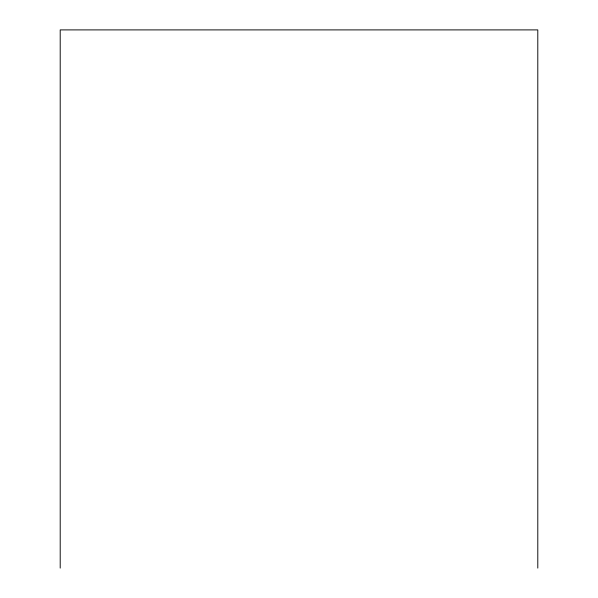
<?xml version="1.0" encoding="UTF-8"?>
<svg xmlns="http://www.w3.org/2000/svg" width="598" height="598" viewBox="0 0 598 598"><rect width="100%" height="100%" fill="white"/><g stroke="black" fill="none" stroke-linecap="round" stroke-linejoin="round"><path stroke-width="0.9" d="M537.796 568.1L537.796 29.9L60.204 29.9L60.204 568.1"/></g></svg>
